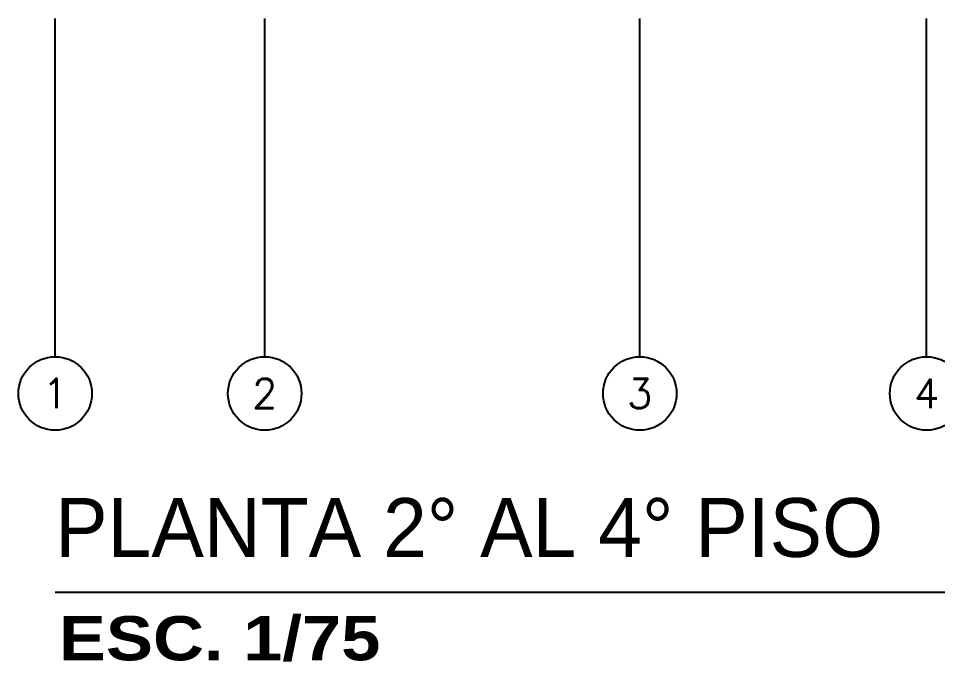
# Model space of a CAD drawing. Header units: millimetres. Extents: x 98 to 155, y -181 to 127.
# Drawn here: x 101.39 to 107.64, y 56.83 to 61.2 of the extents above; entities that cross this region are included whole.
import ezdxf
from ezdxf.enums import TextEntityAlignment as Align

# ---------------------------------------------------------------- set-up
doc = ezdxf.new("R2010")
doc.units = ezdxf.units.MM
doc.header["$LTSCALE"] = 15
doc.linetypes.add('PHANTOM', pattern=[63.5, 31.75, -6.35, 6.35, -6.35, 6.35, -6.35])
doc.linetypes.add('PHANTOM2', pattern=[1.25, 0.625, -0.125, 0.125, -0.125, 0.125, -0.125])
for name, color, linetype in [('A-EJES', 250, 'PHANTOM'), ('A_50_TextoAmbiente', 252, 'Continuous'), ('L13 Texto Grande', 150, 'Continuous')]:
    doc.layers.add(name, color=color, linetype=linetype)
doc.styles.add('R160-75', font='ariblk.ttf', dxfattribs={"height": 0.6})
doc.styles.add('R175-75', font='GOTHIC.TTF', dxfattribs={"height": 0.4})
doc.styles.add('ROMANS', font='romans.shx', dxfattribs={"width": 0.8})

# ---------------------------------------------------------------- blocks, each defined once
blk = doc.blocks.new('Ejes_Torre C')
at = {"layer": 'A-EJES', "linetype": 'PHANTOM2'}
for points in [[(0, -2.8), (0, -0.5)], [(1.425, -2.8), (1.425, -0.5)], [(3.975, -2.8), (3.975, -0.5)], [(5.925, -2.8), (5.925, -0.5)]]:
    blk.add_lwpolyline(points, dxfattribs=at)
at = {"layer": 'A-EJES', "linetype": 'Continuous'}
for centre in [(0, -3.05), (1.425, -3.05), (3.975, -3.05), (5.925, -3.05)]:
    blk.add_circle(centre, 0.25, dxfattribs=at)
at = {"layer": 'A-EJES', "linetype": 'Continuous', "style": 'ROMANS'}
for s, p in [('1', (0, -3.05)), ('2', (1.425, -3.05)), ('3', (3.975, -3.05)), ('4', (5.925, -3.05))]:
    blk.add_text(s, height=0.2, dxfattribs=at).set_placement(p, align=Align.MIDDLE_CENTER)

msp = doc.modelspace()

# ---------------------------------------------------------------- linework, layer by layer
at = {"layer": 'L13 Texto Grande'}
msp.add_lwpolyline([(101.6417, 57.3047), (144.2178, 57.3047)], dxfattribs=at)

# ---------------------------------------------------------------- block references
at = {"layer": 'A-EJES'}
msp.add_blockref('Ejes_Torre C', (101.6417, 61.7049), dxfattribs=at)

# ---------------------------------------------------------------- texts
at = {"layer": 'A_50_TextoAmbiente', "insert": (101.6669, 57.1412), "char_height": 0.3, "width": 10.725123, "attachment_point": 1, "style": 'R160-75'}
msp.add_mtext('ESC. 1/75', dxfattribs=at)
at = {"layer": 'L13 Texto Grande', "attachment_point": 1}
for s, insert, char_height, width, style in [('PLANTA 2° AL 4° PISO', (101.6417, 57.944), 0.4, 16.529649, 'R175-75'), ('ESC. 1/75', (101.6669, 57.1409), 0.3, 10.725123, 'R160-75')]:
    msp.add_mtext(s, dxfattribs=dict(at, insert=insert, char_height=char_height, width=width, style=style))

doc.saveas('drawing.dxf')
